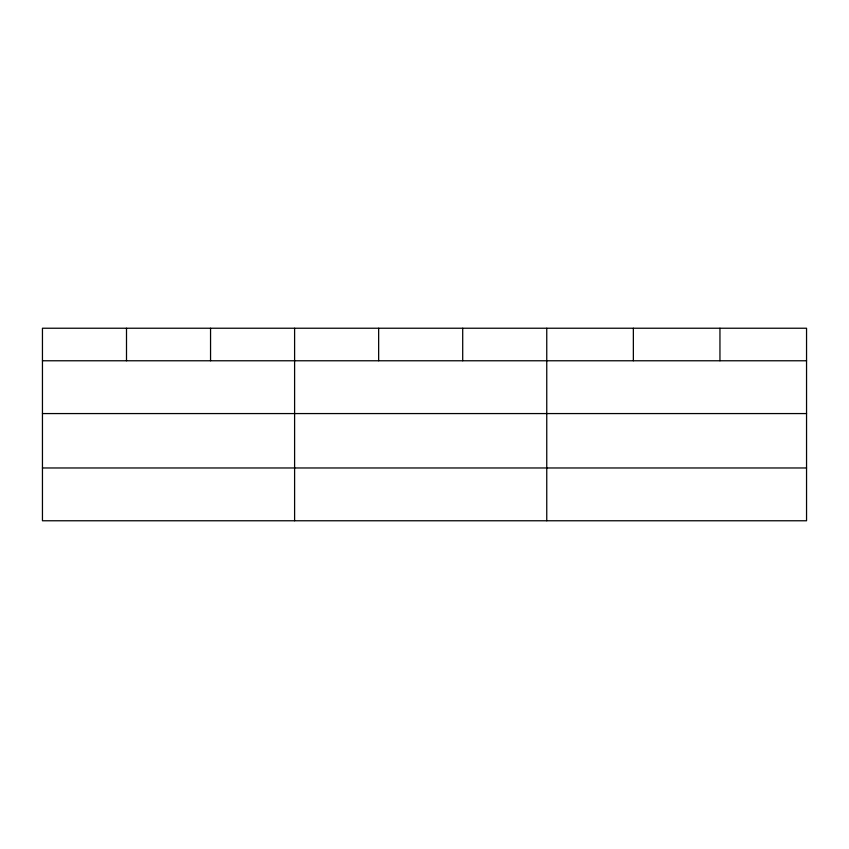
<?xml version="1.0" encoding="UTF-8"?>
<svg xmlns="http://www.w3.org/2000/svg" width="849" height="849" viewBox="0 0 849 849"><rect width="100%" height="100%" fill="white"/><g stroke="black" fill="none" stroke-linecap="round" stroke-linejoin="round"><path stroke-width="1.27" d="M806.55 413.569L806.55 328.234L42.45 328.234L42.45 520.766L806.55 520.766L806.55 413.569L42.45 413.569M42.45 360.772L806.55 360.772M42.45 467.969L806.55 467.969M719.952 328.234L719.952 360.772M633.354 328.234L633.354 360.772M546.756 328.234L546.756 520.766M462.705 328.234L462.705 360.772M378.654 328.234L378.654 360.772M294.603 328.234L294.603 520.766M210.552 328.234L210.552 360.772M126.501 328.234L126.501 360.772"/></g></svg>
